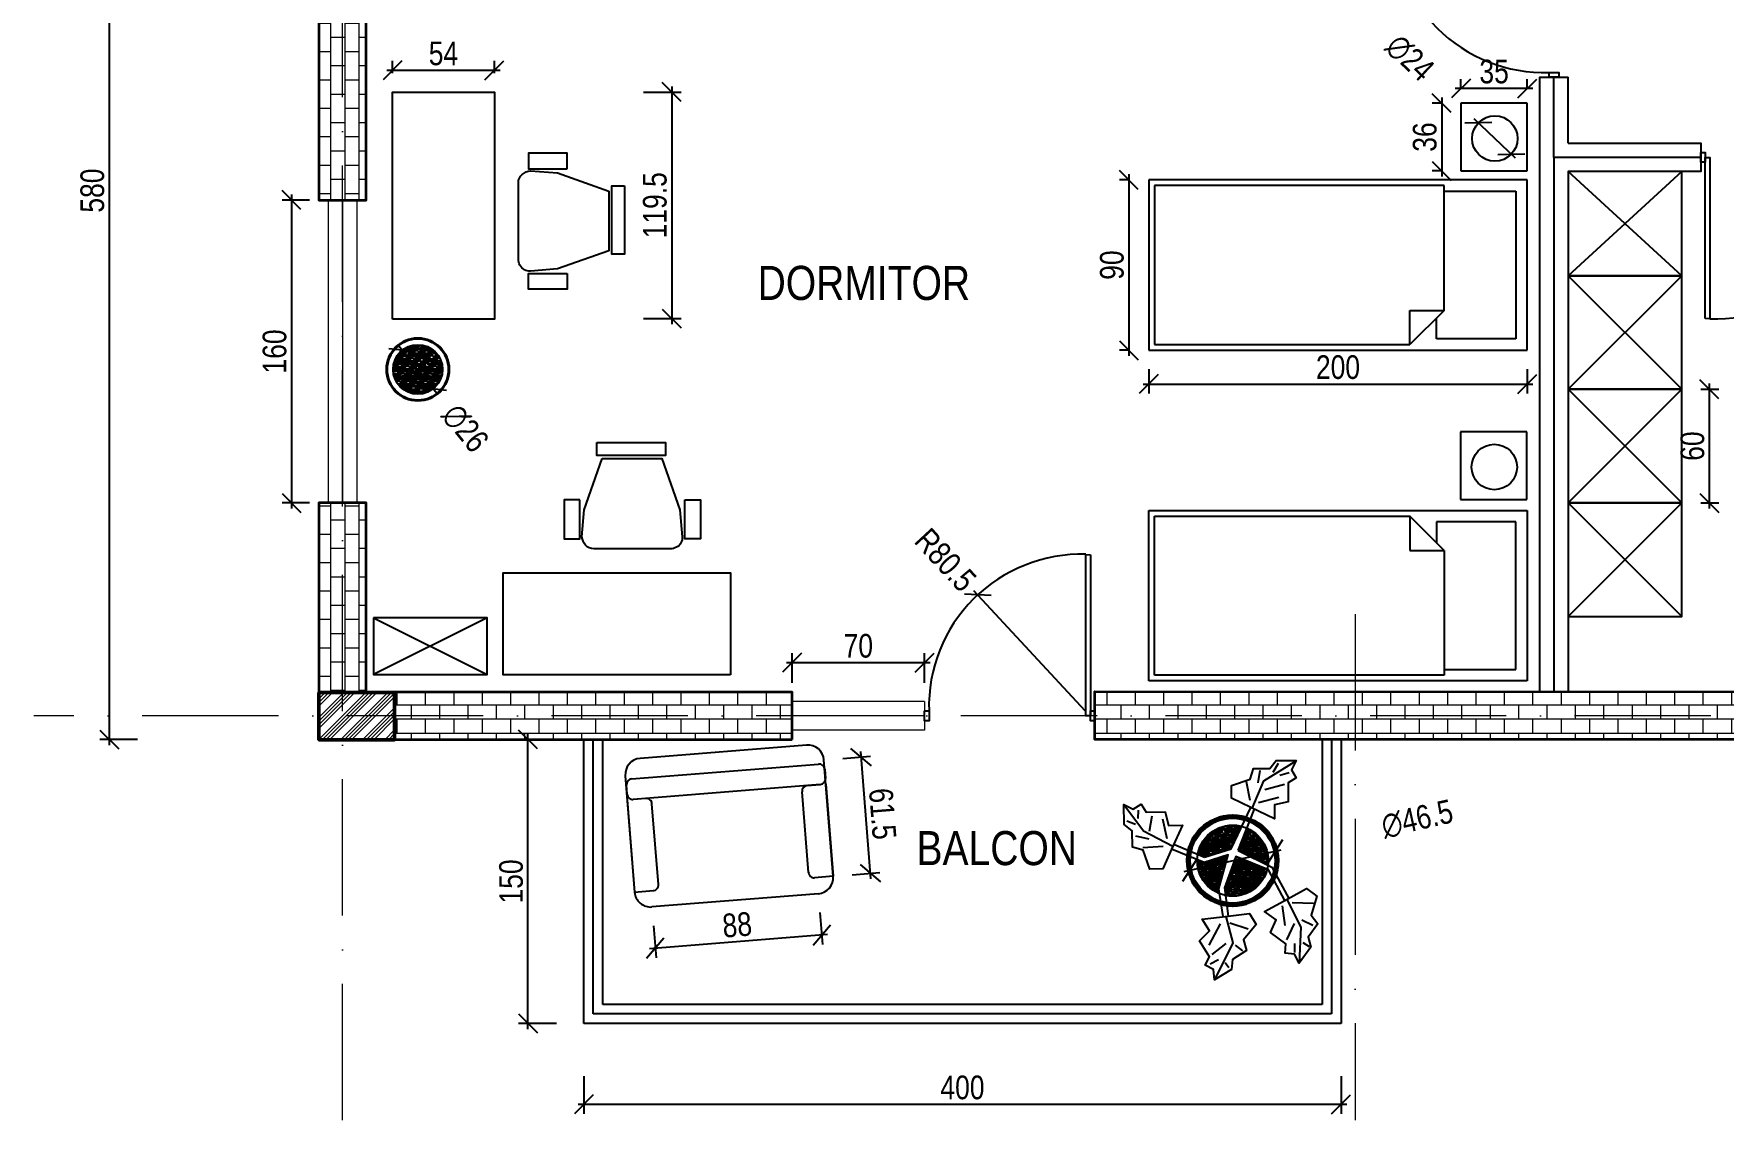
# Model space of a CAD drawing. Header units: centimetres. Extents: x 6698 to 10788, y -16856 to -14452.
# Drawn here: x 6698 to 7591, y -16856 to -16282 of the extents above; entities that cross this region are included whole.
import ezdxf

# ---------------------------------------------------------------- set-up
doc = ezdxf.new("R2010")
doc.units = ezdxf.units.CM
doc.header["$MEASUREMENT"] = 0
doc.linetypes.add('ACAD_ISO10W100', pattern=[18, 12, -3, 0, -3])
doc.layers.get('Defpoints').update_dxf_attribs({"color": 3, "lineweight": 50})
for name, color, linetype, lineweight in [('axe', 1, 'ACAD_ISO10W100', 15), ('balcon', 4, 'Continuous', 20), ('caramida', 20, 'Continuous', 35), ('cotare', 64, 'Continuous', 20), ('ferestre', 140, 'Continuous', 9), ('hasura', 252, 'Continuous', 9), ('mobilier birou', 181, 'Continuous', 25), ('mobilier dormitor copii', 2, 'Continuous', 25), ('mobilier dormitor parinti', 133, 'Continuous', 25), ('perete rigips', 31, 'Continuous', 25), ('scara', 133, 'Continuous', 25), ('stalp', 5, 'Continuous', 50), ('text', 7, 'Continuous', 30), ('usa', 23, 'Continuous', 15)]:
    doc.layers.add(name, color=color, linetype=linetype, lineweight=lineweight)
doc.layers.add('mobilier balcon', color=215, linetype='Continuous')
doc.layers.add('plante', color=102, linetype='Continuous')
doc.styles.add('arial dan', font='arial.ttf', dxfattribs={"width": 0.8})
doc.styles.add('arial narow', font='ARIALN.TTF')
doc.linetypes.add('BATTING', pattern='A,0.0001,-0.1,[134,ltypeshp.shx,S=0.1,R=0,X=-0.1,Y=0],-0.2,[134,ltypeshp.shx,S=0.1,R=180,X=0.1,Y=0],-0.1', length=0.4001)
doc.dimstyles.new('1la50', dxfattribs={"dimtxt": 12.5, "dimasz": 10, "dimexe": 5, "dimexo": 10, "dimgap": 2.5, "dimtad": 1, "dimdec": 1, "dimrnd": 0.5, "dimzin": 12, "dimdsep": 46, "dimtxsty": 'arial dan', "dimblk": 'OBLIQUE', "dimcen": 3, "dimdle": 3, "dimclrd": 256, "dimclre": 256, "dimclrt": 256, "dimadec": 0, "dimazin": 0, "dimtfac": 0.433333, "dimtdec": 1, "dimtmove": 2, "dimatfit": 2, "dimldrblk": 'OPEN30', "dimfxl": 15, "dimfxlon": 1, "dimtolj": 1, "dimtzin": 0, "dimarcsym": 0})

# ---------------------------------------------------------------- blocks, each defined once
blk = doc.blocks.new('*U1457')
at = {"layer": 'usa', "lineweight": 25}
for points in [[(0, -5.13), (-2.34, -5.13), (-2.34, 0), (0, 0)], [(-87.66, -5.13), (-90, -5.13), (-90, 0), (-87.66, 0)], [(-87.66, -87.65), (-87.66, -2.57), (-85.14, -2.57), (-85.14, -87.77)]]:
    blk.add_lwpolyline(points, close=True, dxfattribs=at)
blk.add_arc((-82.81, -7.42), 80.51, 268.34574, 1.62651, dxfattribs=at)
blk = doc.blocks.new('usa 90cm')
at = {"layer": 'usa', "lineweight": 25}
for points in [[(0, -5.13), (-2.34, -5.13), (-2.34, 0), (0, 0)], [(-87.66, -5.13), (-90, -5.13), (-90, 0), (-87.66, 0)], [(-87.66, -87.65), (-87.66, -2.57), (-85.14, -2.57), (-85.14, -87.77)]]:
    blk.add_lwpolyline(points, close=True, dxfattribs=at)
blk.add_arc((-82.81, -7.42), 80.51, 268.34574, 1.62651, dxfattribs=at)
blk = doc.blocks.new('pat copil')
at = {"layer": 'mobilier dormitor copii'}
for p, q in [((7118.52, -16624.33), (6918.52, -16624.33)), ((6918.52, -16624.33), (6918.52, -16714.33)), ((7118.52, -16714.33), (7118.52, -16624.33)), ((6924.52, -16708.33), (6924.52, -16630.33)), ((6924.52, -16630.33), (6966.52, -16630.33)), ((6962.52, -16645.33), (6980.52, -16627.33)), ((6966.52, -16630.33), (6966.52, -16641.33)), ((7115.52, -16627.33), (6980.52, -16627.33)), ((6980.52, -16627.33), (6980.52, -16645.33)), ((7115.52, -16711.33), (7115.52, -16627.33)), ((6980.52, -16645.33), (6962.52, -16645.33)), ((6962.52, -16645.33), (6962.52, -16711.33)), ((6918.52, -16714.33), (7118.52, -16714.33)), ((6962.52, -16708.33), (6924.52, -16708.33)), ((6962.52, -16711.33), (7115.52, -16711.33))]:
    blk.add_line(p, q, dxfattribs=at)
blk = doc.blocks.new('*U1462')
at = {"layer": 'mobilier dormitor copii'}
for points in [[(10394, -13516.02), (10430.18, -13516.02), (10430.18, -13522.76), (10394, -13522.76)], [(10384.99, -13546.3), (10376.75, -13546.3), (10376.75, -13566.79), (10384.99, -13566.79)], [(10440.41, -13546.3), (10448.64, -13546.3), (10448.64, -13566.79), (10440.41, -13566.79)]]:
    blk.add_lwpolyline(points, close=True, dxfattribs=at)
blk.add_lwpolyline([(10396.77, -13524.4), (10428.31, -13524.4), (10437.83, -13551.42), (10439.05, -13565.72, -0.30294), (10435.97, -13571.3, -0.11182), (10432.79, -13572.14), (10392.33, -13572.14, -0.220217), (10387.98, -13570.13, -0.147642), (10386.07, -13565.72), (10387.24, -13551.42), (10396.77, -13524.4)], format="xyb", dxfattribs=at)
blk = doc.blocks.new('_Oblique')
at = {"color": 0, "linetype": 'ByBlock', "lineweight": -2}
blk.add_line((-0.5, -0.5), (0.5, 0.5), dxfattribs=at)
blk = doc.blocks.new('*D1445')
at = {"layer": 'cotare', "lineweight": -2, "transparency": 16777216}
for p, q in [((6738.34, -16072.05), (6738.34, -16658.05)), ((6753.34, -16075.05), (6733.34, -16075.05)), ((6753.34, -16655.05), (6733.34, -16655.05))]:
    blk.add_line(p, q, dxfattribs=at)
at = {"layer": 'Defpoints', "color": 0, "transparency": 16777216}
for p in [(6849.06, -16075.05), (6738.34, -16655.05), (6849.06, -16655.05)]:
    blk.add_point(p, dxfattribs=at)
at = {"layer": 'cotare', "lineweight": -2, "transparency": 16777216, "xscale": 10, "yscale": 10, "zscale": 10}
for p, rotation in [((6738.34, -16075.05), 90), ((6738.34, -16655.05), 270)]:
    blk.add_blockref('_Oblique', p, dxfattribs=dict(at, rotation=rotation))
at = {"layer": 'cotare', "transparency": 16777216, "insert": (6729.45, -16365.05), "char_height": 12.5, "attachment_point": 5, "rotation": 90, "style": 'arial dan'}
blk.add_mtext('\\A1;580', dxfattribs=at)
blk = doc.blocks.new('_Open30')
at = {"color": 0, "linetype": 'ByBlock', "lineweight": -2}
for p, q in [((-1, 0.268), (0, 0)), ((0, 0), (-1, -0.268)), ((0, 0), (-1, 0))]:
    blk.add_line(p, q, dxfattribs=at)
blk = doc.blocks.new('ficus')
at = {"layer": 'hasura'}
h = blk.add_hatch(dxfattribs=at)
h.set_pattern_fill('AR-RROOF', color=256)
h.set_pattern_definition([(0, (-8727.9645, 17277.4161), (2.2, 1), [15, -2, 5, -1]), (0, (-8726.6345, 17277.9161), (-1, 1.33), [3, -0.33, 6, -0.75]), (0, (-8727.4645, 17278.2661), (5.2, 0.67), [8, -1.4, 4, -1])])
h.paths.add_polyline_path([(23.1, -7.6, 0.032479), (23.2, -4.6, 0.297669), (9.3, 16.7), (3.6, 2)])
h.paths.add_polyline_path([(22.5, -10.3), (2, -1.8), (-5.5, -22.5), (-4.8, -27.4, 0.40233)])
h.paths.add_polyline_path([(-1.1, 3.1), (5.9, 17.9, 0.438118), (-23, -0.5), (-18.5, -2.3)])
h.paths.add_polyline_path([(-3, -0.7), (-18.7, -5.8), (-23.3, -3.9, 0.007365), (-23.3, -4.6, 0.307463), (-8.6, -26.2), (-9.1, -23)])
at = {"layer": 'plante'}
for p, q in [((-71.4, 32.1), (-71.4, 32.2)), ((-61.9, 23), (-61.7, 28.6)), ((-54.6, 14.8), (-52.8, 24.8)), ((-43, 9.6), (-45.9, 22.5)), ((3.6, 2), (14, 28.8)), ((14, 28.8), (14.2, 29.1)), ((-63.8, 19.2), (-69.4, 21.3)), ((-54.8, 9.4), (-63.6, 11.5)), ((-45.5, 4.6), (-59, 3.8)), ((-38.2, 5.9), (-38.6, 6.1)), ((-18.5, -2.3), (-1.1, 3.1)), ((35.5, -30), (35.5, -30)), ((-4.6, -41.1), (-4.6, -41.1)), ((-8.3, -46.1), (-15.7, -60.1)), ((-2, -45.3), (10, -49.3)), ((-4.5, -58.8), (-13.7, -66.1)), ((1.5, -60.1), (6.5, -63.6)), ((-9.3, -69.6), (-14.7, -72.4)), ((-4.9, -71.3), (-2.6, -74.6)), ((43.5, -71.8), (43.5, -71.9)), ((-12, -82.8), (-12, -82.8))]:
    blk.add_line(p, q, dxfattribs=at)
for points in [[(11.8, 30.2), (-0.9, 36.3), (-0.9, 44.6), (11.4, 48.8), (13.5, 55.8), (24.3, 55.8), (28.5, 61), (41.6, 61), (38.5, 54.9), (41.6, 49.7), (36.3, 46.5), (36.3, 34), (27.3, 32.1), (27.3, 22.8), (11.8, 30.2)], [(12.8, 29.6), (20.4, 47.7), (41.6, 60.9)], [(26.5, 53.3), (29.9, 59.4)], [(11.4, 34.8), (9, 47.1)], [(17.8, 54.4), (16.5, 46.5)], [(21.1, 42.1), (33.9, 45.6)], [(37, 52.9), (30.9, 51.2)], [(30.1, 36.8), (16.9, 33.3)], [(-40.1, 2.9), (-45.9, -9.9), (-54.3, -10.1), (-58.7, 2.2), (-65.7, 4.2), (-65.9, 15), (-71.2, 19.1), (-71.4, 32.2), (-65.3, 29.1), (-60.1, 32.4), (-56.8, 27.1), (-44.3, 27.4), (-42.2, 18.4), (-33, 18.6), (-40.1, 2.9)], [(-39.3, 4.7), (-58.6, 14.7), (-71.4, 32.1)], [(-1.1, 3.1), (11.8, 30.2)], [(-6.3, -41.3), (-9.1, -23), (-3, -0.7), (-18.7, -5.8), (-40.1, 2.9)], [(-38.2, 5.9), (-18.5, -2.3)], [(3.6, 2), (25.7, -8.9), (36.7, -29.3)], [(34.2, -30.7), (23.4, -10.7), (2, -1.8), (-5.5, -22.5), (-3, -40.9)], [(36, -29.7), (48.3, -22.9), (55.1, -27.8), (51.3, -40.3), (55.7, -46.1), (49.4, -54.8), (51.1, -61.3), (43.5, -71.9), (40.4, -65.8), (34.3, -65.3), (34.8, -59.1), (24.7, -51.8), (28.4, -43.4), (20.9, -37.9), (36, -29.7)], [(35.5, -30), (44.6, -48.2), (43.5, -71.8)], [(52.9, -32.6), (39, -32.2)], [(-3, -40.9), (11, -39.3), (15.4, -46.4), (7.1, -56.5), (9.1, -63.5), (-0.1, -69.3), (-0.9, -75.9), (-12, -82.8), (-12.6, -76), (-18, -73.2), (-15.2, -67.7), (-21.8, -57.1), (-15.2, -50.7), (-20.1, -42.9), (-3, -40.9)], [(-4.6, -41.1), (0, -58.4), (-12, -82.8)], [(32.5, -34.3), (34.2, -47)], [(45.2, -43.3), (52.6, -46.8)], [(35.4, -56.5), (40.4, -45.9)], [(40.4, -58.8), (40.4, -64.9)], [(50.2, -61.1), (46.2, -58.5)]]:
    blk.add_lwpolyline(points, dxfattribs=at)
for radius in [28.9, 23.3]:
    blk.add_circle((0, -4.6), radius, dxfattribs=at)
at = {"layer": 'plante', "lineweight": 70}
blk.add_circle((0, -4.6), 28.9, dxfattribs=at)
blk = doc.blocks.new('*U1461')
at = {"layer": 'mobilier balcon'}
for p, q in [((87.12, 91.82), (-0.78, 84.81)), ((-5.28, 73.94), (93.5, 81.82)), ((101.24, 22.54), (96.34, 83.97)), ((-8.64, 75.6), (-3.74, 14.16)), ((96.73, 79.07), (97.12, 74.2)), ((-7.64, 65.85), (-8.03, 70.72)), ((94.37, 70.97), (-4.41, 63.1)), ((88.15, 24.5), (84.74, 67.2)), ((87.49, 70.43), (94.37, 70.97)), ((97.36, 71.21), (101.24, 22.54)), ((101.24, 22.54), (91.37, 21.75)), ((93.39, 13.32), (5.48, 6.31))]:
    blk.add_line(p, q, dxfattribs=at)
blk.add_lwpolyline([(-7.62, 62.84), (-7.62, 62.84), (-3.74, 14.16), (6.13, 14.95, 0.414214), (8.88, 18.18), (5.47, 60.87, 0.414214), (2.24, 63.63), (-4.41, 63.1)], format="xyb", dxfattribs=at)
for centre, radius, start, end in [((87.81, 83.29), 8.56, 4.55995, 94.55995), ((-0.1, 76.28), 8.56, 94.55995, 184.55995), ((93.74, 78.83), 3, 4.55995, 94.55995), ((-0.1, 76.28), 8.56, 197.48471, 197.49265), ((-5.04, 70.95), 3, 94.55995, 184.55995), ((94.13, 73.96), 3, 274.55995, 4.55995), ((-4.65, 66.09), 3, 184.55995, 274.55995), ((87.73, 67.44), 3, 94.55995, 184.55995), ((91.14, 24.74), 3, 184.55995, 274.55995), ((92.7, 21.86), 8.56, 274.55995, 4.55995), ((4.8, 14.85), 8.56, 184.55995, 274.55995)]:
    blk.add_arc(centre, radius, start, end, dxfattribs=at)
blk = doc.blocks.new('noptiera copii')
at = {"layer": 'mobilier dormitor copii'}
for p, q in [((35, 0), (0, 0)), ((0, 0), (0, -35.79)), ((35, -35.79), (35, 0)), ((0, -35.79), (35, -35.79))]:
    blk.add_line(p, q, dxfattribs=at)
blk.add_circle((17.89, -18.68), 11.99, dxfattribs=at)
blk = doc.blocks.new('fereastra mare')
at = {"layer": 'ferestre'}
for p, q in [((0, 0), (0, -160)), ((0, 0), (15, 0)), ((7.5, 0), (7.5, -160)), ((15, 0), (15, -160)), ((0, -160), (15, -160))]:
    blk.add_line(p, q, dxfattribs=at)
blk = doc.blocks.new('fereastra mica')
at = {"layer": 'ferestre'}
for p, q in [((70, 0), (0, 0)), ((0, 0), (0, -15)), ((70, 0), (70, -15)), ((70, -7.5), (0, -7.5)), ((70, -15), (0, -15))]:
    blk.add_line(p, q, dxfattribs=at)
blk = doc.blocks.new('stalp beton')
at = {"layer": 'hasura'}
h = blk.add_hatch(dxfattribs=at)
h.set_pattern_fill('ANSI34', color=256, scale=11)
h.set_pattern_definition([(45, (-9421.124, 13347.162), (-5.833631, 5.833631), []), (45, (-9419.179, 13347.162), (-5.833631, 5.833631), []), (45, (-9417.235, 13347.162), (-5.833631, 5.833631), []), (45, (-9415.29, 13347.162), (-5.833631, 5.833631), [])])
h.paths.add_polyline_path([(40, 0), (0, 0), (0, -25), (40, -25)])
at = {"layer": 'stalp'}
blk.add_lwpolyline([(0, 0), (40, 0), (40, -25), (0, -25)], close=True, dxfattribs=at)
blk = doc.blocks.new('dulap dormitor')
at = {"layer": 'mobilier dormitor parinti'}
for points in [[(60, 235), (0, 235), (0, 180), (60, 180), (60, 235), (0, 180), (60, 180), (0, 235)], [(60, 180), (0, 180), (0, 120), (60, 120), (60, 180), (0, 120), (60, 120), (0, 180)], [(60, 120), (0, 120), (0, 60), (60, 60), (60, 120), (0, 60), (60, 60), (0, 120)], [(60, 60), (0, 60), (0, 0), (60, 0), (60, 60), (0, 0), (60, 0), (0, 60)]]:
    blk.add_lwpolyline(points, dxfattribs=at)
blk = doc.blocks.new('dulap simplu dormitor copii')
at = {"layer": 'mobilier dormitor copii'}
for p, q in [((0, 0), (60, -30)), ((60, 0), (0, -30))]:
    blk.add_line(p, q, dxfattribs=at)
blk.add_lwpolyline([(0, 0), (0, -30), (60, -30), (60, -30), (60, 0), (0, 0)], dxfattribs=at)
blk = doc.blocks.new('*D1529')
at = {"layer": 'cotare', "lineweight": -2, "transparency": 16777216}
blk.add_line((7253.91, -16639.9), (7195.13, -16576.43), dxfattribs=at)
at = {"layer": 'Defpoints', "color": 0, "transparency": 16777216}
for p in [(7197.17, -16578.63), (7251.87, -16637.7)]:
    blk.add_point(p, dxfattribs=at)
at = {"layer": 'cotare', "lineweight": -2, "transparency": 16777216, "xscale": 10, "yscale": 10, "zscale": 10, "rotation": 132.8069373511845}
blk.add_blockref('_Oblique', (7197.17, -16578.63), dxfattribs=at)
at = {"layer": 'cotare', "transparency": 16777216, "insert": (7180.11, -16560.22), "char_height": 12.5, "attachment_point": 5, "rotation": 312.80694, "style": 'arial dan'}
blk.add_mtext('\\A1;R80.5', dxfattribs=at)
blk = doc.blocks.new('*D1530')
at = {"layer": 'cotare', "lineweight": -2, "transparency": 16777216}
for p, q in [((7579.06, -16470.05), (7588.62, -16470.05)), ((7583.62, -16533.05), (7583.62, -16467.05)), ((7579.06, -16530.05), (7588.62, -16530.05))]:
    blk.add_line(p, q, dxfattribs=at)
at = {"layer": 'Defpoints', "color": 0, "transparency": 16777216}
for p in [(7569.06, -16470.05), (7583.62, -16470.05), (7569.06, -16530.05)]:
    blk.add_point(p, dxfattribs=at)
at = {"layer": 'cotare', "lineweight": -2, "transparency": 16777216, "xscale": 10, "yscale": 10, "zscale": 10}
for p, rotation in [((7583.62, -16470.05), 90), ((7583.62, -16530.05), 270)]:
    blk.add_blockref('_Oblique', p, dxfattribs=dict(at, rotation=rotation))
at = {"layer": 'cotare', "transparency": 16777216, "insert": (7574.74, -16500.05), "char_height": 12.5, "attachment_point": 5, "rotation": 90, "style": 'arial dan'}
blk.add_mtext('\\A1;60', dxfattribs=at)
blk = doc.blocks.new('*D1540')
at = {"layer": 'cotare', "lineweight": -2, "transparency": 16777216}
for p, q in [((7276.94, -16356.42), (7276.94, -16452.42)), ((7277.45, -16359.42), (7271.94, -16359.42)), ((7277.45, -16449.42), (7271.94, -16449.42))]:
    blk.add_line(p, q, dxfattribs=at)
at = {"layer": 'Defpoints', "color": 0, "transparency": 16777216}
for p in [(7287.45, -16359.42), (7276.94, -16449.42), (7287.45, -16449.42)]:
    blk.add_point(p, dxfattribs=at)
at = {"layer": 'cotare', "lineweight": -2, "transparency": 16777216, "xscale": 10, "yscale": 10, "zscale": 10}
for p, rotation in [((7276.94, -16359.42), 90), ((7276.94, -16449.42), 270)]:
    blk.add_blockref('_Oblique', p, dxfattribs=dict(at, rotation=rotation))
at = {"layer": 'cotare', "transparency": 16777216, "insert": (7268.06, -16404.42), "char_height": 12.5, "attachment_point": 5, "rotation": 90, "style": 'arial dan'}
blk.add_mtext('\\A1;90', dxfattribs=at)
blk = doc.blocks.new('*D1541')
at = {"layer": 'cotare', "lineweight": -2, "transparency": 16777216}
for p, q in [((7287.45, -16459.42), (7287.45, -16472.29)), ((7487.45, -16459.42), (7487.45, -16472.29)), ((7284.45, -16467.29), (7490.45, -16467.29))]:
    blk.add_line(p, q, dxfattribs=at)
at = {"layer": 'Defpoints', "color": 0, "transparency": 16777216}
for p in [(7287.45, -16449.42), (7487.45, -16449.42), (7487.45, -16467.29)]:
    blk.add_point(p, dxfattribs=at)
at = {"layer": 'cotare', "lineweight": -2, "transparency": 16777216, "xscale": 10, "yscale": 10, "zscale": 10, "rotation": 180}
blk.add_blockref('_Oblique', (7287.45, -16467.29), dxfattribs=at)
at = {"layer": 'cotare', "lineweight": -2, "transparency": 16777216, "xscale": 10, "yscale": 10, "zscale": 10}
blk.add_blockref('_Oblique', (7487.45, -16467.29), dxfattribs=at)
at = {"layer": 'cotare', "transparency": 16777216, "insert": (7387.45, -16458.41), "char_height": 12.5, "attachment_point": 5, "style": 'arial dan'}
blk.add_mtext('\\A1;200', dxfattribs=at)
blk = doc.blocks.new('*D1542')
at = {"layer": 'cotare', "lineweight": -2, "transparency": 16777216}
for p, q in [((7442.42, -16318.86), (7437.22, -16318.86)), ((7442.22, -16315.86), (7442.22, -16357.65)), ((7442.42, -16354.65), (7437.22, -16354.65))]:
    blk.add_line(p, q, dxfattribs=at)
at = {"layer": 'Defpoints', "color": 0, "transparency": 16777216}
for p in [(7452.42, -16318.86), (7442.22, -16354.65), (7452.42, -16354.65)]:
    blk.add_point(p, dxfattribs=at)
at = {"layer": 'cotare', "lineweight": -2, "transparency": 16777216, "xscale": 10, "yscale": 10, "zscale": 10}
for p, rotation in [((7442.22, -16318.86), 90), ((7442.22, -16354.65), 270)]:
    blk.add_blockref('_Oblique', p, dxfattribs=dict(at, rotation=rotation))
at = {"layer": 'cotare', "transparency": 16777216, "insert": (7433.33, -16336.76), "char_height": 12.5, "attachment_point": 5, "rotation": 90, "style": 'arial dan'}
blk.add_mtext('\\A1;36', dxfattribs=at)
blk = doc.blocks.new('*D1543')
at = {"layer": 'cotare', "lineweight": -2, "transparency": 16777216}
blk.add_line((7481.19, -16347.86), (7459.44, -16327.23), dxfattribs=at)
at = {"layer": 'Defpoints', "color": 0, "transparency": 16777216}
for p in [(7461.61, -16329.3), (7479.01, -16345.8)]:
    blk.add_point(p, dxfattribs=at)
at = {"layer": 'cotare', "lineweight": -2, "transparency": 16777216, "xscale": 10, "yscale": 10, "zscale": 10}
for p, rotation in [((7461.61, -16329.3), 136.517283112865), ((7479.01, -16345.8), 316.517283112865)]:
    blk.add_blockref('_Oblique', p, dxfattribs=dict(at, rotation=rotation))
at = {"layer": 'cotare', "transparency": 16777216, "insert": (7425.43, -16294.98), "char_height": 12.5, "attachment_point": 5, "rotation": 316.51728, "style": 'arial dan'}
blk.add_mtext('\\A1;∅24', dxfattribs=at)
blk = doc.blocks.new('*D1544')
at = {"layer": 'cotare', "lineweight": -2, "transparency": 16777216}
for p, q in [((7490.42, -16311.12), (7449.42, -16311.12)), ((7452.42, -16311.12), (7452.42, -16306.12)), ((7487.42, -16311.12), (7487.42, -16306.12))]:
    blk.add_line(p, q, dxfattribs=at)
at = {"layer": 'Defpoints', "color": 0, "transparency": 16777216}
for p in [(7452.42, -16311.12), (7452.42, -16318.86), (7487.42, -16318.86)]:
    blk.add_point(p, dxfattribs=at)
at = {"layer": 'cotare', "lineweight": -2, "transparency": 16777216, "xscale": 10, "yscale": 10, "zscale": 10, "rotation": 180}
blk.add_blockref('_Oblique', (7452.42, -16311.12), dxfattribs=at)
at = {"layer": 'cotare', "lineweight": -2, "transparency": 16777216, "xscale": 10, "yscale": 10, "zscale": 10}
blk.add_blockref('_Oblique', (7487.42, -16311.12), dxfattribs=at)
at = {"layer": 'cotare', "transparency": 16777216, "insert": (7469.92, -16302.23), "char_height": 12.5, "attachment_point": 5, "style": 'arial dan'}
blk.add_mtext('\\A1;35', dxfattribs=at)
blk = doc.blocks.new('*D1545')
at = {"layer": 'cotare', "lineweight": -2, "transparency": 16777216}
blk.add_line((7306.21, -16724.83), (7357.44, -16713.29), dxfattribs=at)
at = {"layer": 'Defpoints', "color": 0, "transparency": 16777216}
for p in [(7354.51, -16713.95), (7309.13, -16724.17)]:
    blk.add_point(p, dxfattribs=at)
at = {"layer": 'cotare', "lineweight": -2, "transparency": 16777216, "xscale": 10, "yscale": 10, "zscale": 10}
for p, rotation in [((7354.51, -16713.95), 12.69489465709551), ((7309.13, -16724.17), 192.6948946570955)]:
    blk.add_blockref('_Oblique', p, dxfattribs=dict(at, rotation=rotation))
at = {"layer": 'cotare', "transparency": 16777216, "insert": (7429.31, -16697.1), "char_height": 12.5, "attachment_point": 5, "rotation": 12.69489, "style": 'arial dan'}
blk.add_mtext('\\A1;∅46.5', dxfattribs=at)
blk = doc.blocks.new('*D1546')
at = {"layer": 'cotare', "lineweight": -2, "transparency": 16777216}
for p, q in [((7113.75, -16746.49), (7115.1, -16763.34)), ((7117.69, -16758.11), (7023.8, -16765.6)), ((7025.85, -16753.5), (7027.19, -16770.35))]:
    blk.add_line(p, q, dxfattribs=at)
at = {"layer": 'Defpoints', "color": 0, "transparency": 16777216}
for p in [(7112.96, -16736.52), (7025.05, -16743.53), (7026.79, -16765.36)]:
    blk.add_point(p, dxfattribs=at)
at = {"layer": 'cotare', "lineweight": -2, "transparency": 16777216, "xscale": 10, "yscale": 10, "zscale": 10}
for p, rotation in [((7026.79, -16765.36), 184.5599282194469), ((7114.7, -16758.35), 4.559928219446956)]:
    blk.add_blockref('_Oblique', p, dxfattribs=dict(at, rotation=rotation))
at = {"layer": 'cotare', "transparency": 16777216, "insert": (7070.04, -16753), "char_height": 12.5, "attachment_point": 5, "rotation": 4.55993, "style": 'arial dan'}
blk.add_mtext('\\A1;88', dxfattribs=at)
blk = doc.blocks.new('*D1547')
at = {"layer": 'cotare', "lineweight": -2, "transparency": 16777216}
for p, q in [((7140.69, -16728.73), (7135.31, -16661.32)), ((7125.88, -16665.08), (7140.53, -16663.91)), ((7130.78, -16726.51), (7145.43, -16725.35))]:
    blk.add_line(p, q, dxfattribs=at)
at = {"layer": 'Defpoints', "color": 0, "transparency": 16777216}
for p in [(7115.91, -16665.87), (7135.55, -16664.31), (7120.81, -16727.31)]:
    blk.add_point(p, dxfattribs=at)
at = {"layer": 'cotare', "lineweight": -2, "transparency": 16777216, "xscale": 10, "yscale": 10, "zscale": 10}
for p, rotation in [((7135.55, -16664.31), 94.5599069098572), ((7140.45, -16725.74), 274.5599069098572)]:
    blk.add_blockref('_Oblique', p, dxfattribs=dict(at, rotation=rotation))
at = {"layer": 'cotare', "transparency": 16777216, "insert": (7146.85, -16694.32), "char_height": 12.5, "attachment_point": 5, "rotation": 274.55991, "style": 'arial dan'}
blk.add_mtext('\\A1;61.5', dxfattribs=at)
blk = doc.blocks.new('*D1548')
at = {"layer": 'cotare', "lineweight": -2, "transparency": 16777216}
blk.add_line((6891.27, -16447.03), (6911.44, -16472.05), dxfattribs=at)
at = {"layer": 'Defpoints', "color": 0, "transparency": 16777216}
for p in [(6893.15, -16449.37), (6909.55, -16469.72)]:
    blk.add_point(p, dxfattribs=at)
at = {"layer": 'cotare', "lineweight": -2, "transparency": 16777216, "xscale": 10, "yscale": 10, "zscale": 10}
for p, rotation in [((6893.15, -16449.37), 128.8715045281892), ((6909.55, -16469.72), 308.8715045281892)]:
    blk.add_blockref('_Oblique', p, dxfattribs=dict(at, rotation=rotation))
at = {"layer": 'cotare', "transparency": 16777216, "insert": (6926.37, -16490.59), "char_height": 12.5, "attachment_point": 5, "rotation": 308.8715, "style": 'arial dan'}
blk.add_mtext('\\A1;∅26', dxfattribs=at)
blk = doc.blocks.new('*D1549')
at = {"layer": 'cotare', "lineweight": -2, "transparency": 16777216}
for p, q in [((6887.96, -16302.98), (6887.96, -16296.5)), ((6941.81, -16302.98), (6941.81, -16296.5)), ((6884.96, -16301.5), (6944.81, -16301.5))]:
    blk.add_line(p, q, dxfattribs=at)
at = {"layer": 'Defpoints', "color": 0, "transparency": 16777216}
for p in [(6941.81, -16301.5), (6887.96, -16312.98), (6941.81, -16312.98)]:
    blk.add_point(p, dxfattribs=at)
at = {"layer": 'cotare', "lineweight": -2, "transparency": 16777216, "xscale": 10, "yscale": 10, "zscale": 10, "rotation": 180}
blk.add_blockref('_Oblique', (6887.96, -16301.5), dxfattribs=at)
at = {"layer": 'cotare', "lineweight": -2, "transparency": 16777216, "xscale": 10, "yscale": 10, "zscale": 10}
blk.add_blockref('_Oblique', (6941.81, -16301.5), dxfattribs=at)
at = {"layer": 'cotare', "transparency": 16777216, "insert": (6914.89, -16292.65), "char_height": 12.5, "attachment_point": 5, "style": 'arial dan'}
blk.add_mtext('\\A1;54', dxfattribs=at)
blk = doc.blocks.new('*D1550')
at = {"layer": 'cotare', "lineweight": -2, "transparency": 16777216}
for p, q in [((7020.48, -16312.98), (7040.48, -16312.98)), ((7035.48, -16309.98), (7035.48, -16435.65)), ((7020.48, -16432.65), (7040.48, -16432.65))]:
    blk.add_line(p, q, dxfattribs=at)
at = {"layer": 'Defpoints', "color": 0, "transparency": 16777216}
for p in [(6941.81, -16312.98), (6941.81, -16432.65), (7035.48, -16432.65)]:
    blk.add_point(p, dxfattribs=at)
at = {"layer": 'cotare', "lineweight": -2, "transparency": 16777216, "xscale": 10, "yscale": 10, "zscale": 10}
for p, rotation in [((7035.48, -16312.98), 90), ((7035.48, -16432.65), 270)]:
    blk.add_blockref('_Oblique', p, dxfattribs=dict(at, rotation=rotation))
at = {"layer": 'cotare', "transparency": 16777216, "insert": (7026.6, -16372.81), "char_height": 12.5, "attachment_point": 5, "rotation": 90, "style": 'arial dan'}
blk.add_mtext('\\A1;119.5', dxfattribs=at)
blk = doc.blocks.new('*D1551')
at = {"layer": 'cotare', "lineweight": -2, "transparency": 16777216}
for p, q in [((6834.61, -16367.05), (6834.61, -16533.05)), ((6844.06, -16370.05), (6829.61, -16370.05)), ((6844.06, -16530.05), (6829.61, -16530.05))]:
    blk.add_line(p, q, dxfattribs=at)
at = {"layer": 'Defpoints', "color": 0, "transparency": 16777216}
for p in [(6854.06, -16370.05), (6834.61, -16530.05), (6854.06, -16530.05)]:
    blk.add_point(p, dxfattribs=at)
at = {"layer": 'cotare', "lineweight": -2, "transparency": 16777216, "xscale": 10, "yscale": 10, "zscale": 10}
for p, rotation in [((6834.61, -16370.05), 90), ((6834.61, -16530.05), 270)]:
    blk.add_blockref('_Oblique', p, dxfattribs=dict(at, rotation=rotation))
at = {"layer": 'cotare', "transparency": 16777216, "insert": (6825.72, -16450.05), "char_height": 12.5, "attachment_point": 5, "rotation": 90, "style": 'arial dan'}
blk.add_mtext('\\A1;160', dxfattribs=at)
blk = doc.blocks.new('*D1562')
at = {"layer": 'cotare', "lineweight": -2, "transparency": 16777216}
for p, q in [((7172.06, -16614.51), (7096.06, -16614.51)), ((7099.06, -16625.05), (7099.06, -16609.51)), ((7169.06, -16625.05), (7169.06, -16609.51))]:
    blk.add_line(p, q, dxfattribs=at)
at = {"layer": 'Defpoints', "color": 0, "transparency": 16777216}
for p in [(7099.06, -16614.51), (7099.06, -16635.05), (7169.06, -16635.05)]:
    blk.add_point(p, dxfattribs=at)
at = {"layer": 'cotare', "lineweight": -2, "transparency": 16777216, "xscale": 10, "yscale": 10, "zscale": 10, "rotation": 180}
blk.add_blockref('_Oblique', (7099.06, -16614.51), dxfattribs=at)
at = {"layer": 'cotare', "lineweight": -2, "transparency": 16777216, "xscale": 10, "yscale": 10, "zscale": 10}
blk.add_blockref('_Oblique', (7169.06, -16614.51), dxfattribs=at)
at = {"layer": 'cotare', "transparency": 16777216, "insert": (7134.06, -16605.63), "char_height": 12.5, "attachment_point": 5, "style": 'arial dan'}
blk.add_mtext('\\A1;70', dxfattribs=at)
blk = doc.blocks.new('*D1572')
at = {"layer": 'cotare', "lineweight": -2, "transparency": 16777216}
for p, q in [((6989.06, -16832.84), (6989.06, -16852.84)), ((7389.06, -16832.84), (7389.06, -16852.84)), ((7392.06, -16847.84), (6986.06, -16847.84))]:
    blk.add_line(p, q, dxfattribs=at)
at = {"layer": 'Defpoints', "color": 0, "transparency": 16777216}
for p in [(6989.06, -16805.05), (7389.06, -16805.05), (6989.06, -16847.84)]:
    blk.add_point(p, dxfattribs=at)
at = {"layer": 'cotare', "lineweight": -2, "transparency": 16777216, "xscale": 10, "yscale": 10, "zscale": 10, "rotation": 180}
blk.add_blockref('_Oblique', (6989.06, -16847.84), dxfattribs=at)
at = {"layer": 'cotare', "lineweight": -2, "transparency": 16777216, "xscale": 10, "yscale": 10, "zscale": 10}
blk.add_blockref('_Oblique', (7389.06, -16847.84), dxfattribs=at)
at = {"layer": 'cotare', "transparency": 16777216, "insert": (7189.06, -16838.96), "char_height": 12.5, "attachment_point": 5, "style": 'arial dan'}
blk.add_mtext('\\A1;400', dxfattribs=at)
blk = doc.blocks.new('*D1573')
at = {"layer": 'cotare', "lineweight": -2, "transparency": 16777216}
for p, q in [((6959.54, -16808.05), (6959.54, -16652.05)), ((6974.54, -16655.05), (6954.54, -16655.05)), ((6974.54, -16805.05), (6954.54, -16805.05))]:
    blk.add_line(p, q, dxfattribs=at)
at = {"layer": 'Defpoints', "color": 0, "transparency": 16777216}
for p in [(6959.54, -16655.05), (6989.06, -16655.05), (6989.06, -16805.05)]:
    blk.add_point(p, dxfattribs=at)
at = {"layer": 'cotare', "lineweight": -2, "transparency": 16777216, "xscale": 10, "yscale": 10, "zscale": 10}
for p, rotation in [((6959.54, -16655.05), 90), ((6959.54, -16805.05), 270)]:
    blk.add_blockref('_Oblique', p, dxfattribs=dict(at, rotation=rotation))
at = {"layer": 'cotare', "transparency": 16777216, "insert": (6950.66, -16730.05), "char_height": 12.5, "attachment_point": 5, "rotation": 90, "style": 'arial dan'}
blk.add_mtext('\\A1;150', dxfattribs=at)

msp = doc.modelspace()

# ---------------------------------------------------------------- hatches: boundary and pattern name
at = {"layer": 'hasura'}
h = msp.add_hatch(dxfattribs=at)
h.set_pattern_fill('BRICK', color=256, scale=30, angle=90)
h.set_pattern_definition([(90, (-2572.063, -2964.2235), (-7.5, 5e-16), []), (180, (-2572.063, -2964.223), (-2e-15, -15), [7.5, -7.5]), (180, (-2572.063, -2956.723), (-2e-15, -15), [-7.5, 7.5])])
h.paths.add_polyline_path([(6861.56, -16530.05), (6854.06, -16530.05), (6849.06, -16530.05), (6849.06, -16630.05), (6861.56, -16630.05)])
h.paths.add_polyline_path([(6874.06, -16530.05), (6861.56, -16530.05), (6861.56, -16630.05), (6874.06, -16630.05)])
h.paths.add_polyline_path([(6861.56, -16230.05), (6849.06, -16230.05), (6849.06, -16370.05), (6861.56, -16370.05)])
h.paths.add_polyline_path([(6874.06, -16230.05), (6861.56, -16230.05), (6861.56, -16370.05), (6874.06, -16370.05)])
h.paths.add_polyline_path([(6861.56, -16100.05), (6849.06, -16100.05), (6849.06, -16190.05), (6861.56, -16190.05)])
h.paths.add_polyline_path([(6874.06, -16100.05), (6861.56, -16100.05), (6861.56, -16190.05), (6874.06, -16190.05)])
at = {"layer": 'hasura', "transparency": 33554623}
h = msp.add_hatch(dxfattribs=at)
h.set_pattern_fill('AR-RROOF', color=256)
h.set_pattern_definition([(0, (-32.9264, 1047.2123), (2.2, 1), [15, -2, 5, -1]), (0, (-31.5964, 1047.7123), (-1, 1.33), [3, -0.33, 6, -0.75]), (0, (-32.4264, 1048.0623), (5.2, 0.67), [8, -1.4, 4, -1])])
h.paths.add_polyline_path([(6914.42, -16459.54, 1), (6888.28, -16459.54, 1)])
at = {"layer": 'hasura'}
h = msp.add_hatch(dxfattribs=at)
h.set_pattern_fill('BRICK', color=256, scale=30)
h.set_pattern_definition([(0, (-2792.0435, -2964.2235), (0, 7.5), []), (90, (-2792.044, -2964.223), (-15, 9e-16), [7.5, -7.5]), (90, (-2784.544, -2964.223), (-15, 9e-16), [-7.5, 7.5])])
h.paths.add_polyline_path([(6976.58, -16630.05), (6889.06, -16630.05), (6889.06, -16642.55), (6976.58, -16642.55)])
h.paths.add_polyline_path([(7099.06, -16635.05), (7099.06, -16630.05), (6976.58, -16630.05), (6976.58, -16642.55), (7099.06, -16642.55)])
h.paths.add_polyline_path([(7099.06, -16642.55), (6976.58, -16642.55), (6976.58, -16655.05), (7099.06, -16655.05)])
h.paths.add_polyline_path([(6976.58, -16642.55), (6889.06, -16642.55), (6889.06, -16655.05), (6976.58, -16655.05)])
h = msp.add_hatch(dxfattribs=at)
h.set_pattern_fill('BRICK', color=256, scale=30)
h.set_pattern_definition([(0, (-2372.063, -2964.2235), (0, 7.5), []), (90, (-2372.063, -2964.223), (-15, 9e-16), [7.5, -7.5]), (90, (-2364.563, -2964.223), (-15, 9e-16), [-7.5, 7.5])])
h.paths.add_polyline_path([(7679.06, -16630.05), (7259.06, -16630.05), (7259.06, -16642.55), (7679.06, -16642.55)])
h.paths.add_polyline_path([(7679.06, -16642.55), (7259.15, -16642.55), (7258.97, -16655.05), (7609.06, -16655.05), (7679.06, -16655.05)])
h.paths.add_polyline_path([(8089.06, -16630.05), (7719.06, -16630.05), (7719.06, -16642.55), (8089.06, -16642.55)])
h.paths.add_polyline_path([(8089.06, -16642.55), (7719.06, -16642.55), (7719.06, -16655.05), (8089.06, -16655.05)])

# ---------------------------------------------------------------- linework, layer by layer
at = {"layer": 'axe', "linetype": 'ACAD_ISO10W100', "ltscale": 6}
msp.add_line((7396.56, -16588.79), (7396.56, -16856.2), dxfattribs=at)
for points in [[(6861.56, -16856.2), (6861.56, -15964.43)], [(8341.16, -16642.55), (6698.47, -16642.55)]]:
    msp.add_lwpolyline(points, dxfattribs=at)
at = {"layer": 'balcon', "lineweight": 25}
for p, q in [((6989.06, -16805.05), (6989.06, -16655.05)), ((6994.06, -16800.05), (6994.06, -16655.05)), ((6999.06, -16795.05), (6999.06, -16655.05)), ((7379.06, -16655.05), (7379.06, -16795.05)), ((7384.06, -16655.05), (7384.06, -16800.05)), ((7389.06, -16655.05), (7389.06, -16805.05)), ((7379.06, -16795.05), (6999.06, -16795.05)), ((7389.06, -16805.05), (6989.06, -16805.05)), ((7384.06, -16800.05), (6994.06, -16800.05))]:
    msp.add_line(p, q, dxfattribs=at)
at = {"layer": 'caramida'}
for points in [[(7001.22, -16100.05), (7001.22, -16075.05), (6849.06, -16075.05), (6849.06, -16370.05), (6874.06, -16370.05), (6874.06, -16100.05), (7001.22, -16100.05)], [(8129.06, -16560.05), (8129.06, -16655.05), (7259.06, -16655.05), (7259.06, -16629.78), (8104.06, -16630.05), (8104.06, -16560.05), (8129.06, -16560.05)]]:
    msp.add_lwpolyline(points, dxfattribs=at)
msp.add_lwpolyline([(7099.06, -16655.05), (7099.06, -16630.05), (6874.06, -16630.05), (6874.06, -16530.05), (6849.06, -16530.05), (6849.06, -16655.05)], close=True, dxfattribs=at)
at = {"layer": 'mobilier dormitor copii', "linetype": 'Continuous'}
for points in [[(6887.96, -16432.98), (6887.96, -16313.31), (6887.96, -16312.98), (6941.81, -16312.98), (6941.81, -16432.65), (6941.81, -16432.98)], [(7066.45, -16620.84), (6946.78, -16620.84), (6946.45, -16620.84), (6946.45, -16567), (7066.12, -16567), (7066.45, -16567)]]:
    msp.add_lwpolyline(points, close=True, dxfattribs=at)
at = {"layer": 'mobilier dormitor copii', "lineweight": 40}
msp.add_circle((6901.35, -16459.54), 16.41, dxfattribs=at)
at = {"layer": 'mobilier dormitor copii'}
msp.add_circle((6901.35, -16459.54), 13.07, dxfattribs=at)
at = {"layer": 'perete rigips', "linetype": 'BATTING', "ltscale": 18}
msp.add_line((7501.56, -16347.55), (7501.56, -16305.05), dxfattribs=at)
at = {"layer": 'perete rigips'}
for points in [[(7569.06, -16355.05), (7509.06, -16355.05), (7509.06, -16630.05), (7494.06, -16630.05), (7494.06, -16305.05), (7509.06, -16305.05)], [(7509.06, -16340.05), (7509.06, -16305.05)], [(7509.06, -16340.05), (7579.06, -16340.05), (7579.06, -16355.05), (7569.06, -16355.05)], [(7509.06, -16340.05), (7579.06, -16340.05), (7579.06, -16355.05), (7569.06, -16355.05)]]:
    msp.add_lwpolyline(points, dxfattribs=at)
at = {"layer": 'perete rigips', "linetype": 'BATTING', "ltscale": 18}
msp.add_lwpolyline([(7579.06, -16347.55), (7501.56, -16347.55), (7501.56, -16630.05)], dxfattribs=at)

# ---------------------------------------------------------------- block references
at = {"layer": 'hasura'}
for name, p in [('dulap dormitor', (7509.06, -16590.05)), ('fereastra mare', (6854.06, -16370.05)), ('dulap simplu dormitor copii', (6877.99, -16590.76)), ('stalp beton', (6849.06, -16630.22)), ('fereastra mica', (7099.06, -16635.05))]:
    msp.add_blockref(name, p, dxfattribs=at)
at = {"layer": 'hasura', "xscale": 0.8059804645620093, "yscale": 0.8059804645620093, "zscale": 0.8059804645620093}
msp.add_blockref('ficus', (7331.85, -16715.36), dxfattribs=at)
at = {"layer": 'mobilier balcon'}
for name, p in [('noptiera copii', (7452.42, -16318.86)), ('noptiera copii', (7452.14, -16492.42)), ('*U1461', (7019.57, -16749.85))]:
    msp.add_blockref(name, p, dxfattribs=at)
at = {"layer": 'mobilier birou', "rotation": 180}
msp.add_blockref('pat copil', (14405.98, -33073.74), dxfattribs=at)
at = {"layer": 'mobilier birou', "xscale": -1}
msp.add_blockref('pat copil', (14405.98, 90.19), dxfattribs=at)
at = {"layer": 'mobilier dormitor copii', "rotation": 270}
msp.add_blockref('*U1462', (20526.59, -5968.52), dxfattribs=at)
at = {"layer": 'mobilier dormitor copii'}
msp.add_blockref('*U1462', (-3398.01, -2982.21), dxfattribs=at)
at = {"layer": 'scara'}
for p, rotation in [((7504.13, -16305.05), 270), ((7169.06, -16645.11), 180)]:
    msp.add_blockref('usa 90cm', p, dxfattribs=dict(at, rotation=rotation))
msp.add_blockref('*U1457', (7669.06, -16344.98), dxfattribs=at)

# ---------------------------------------------------------------- texts
at = {"layer": 'text', "char_height": 18, "width": 354.4674, "attachment_point": 2, "line_spacing_factor": 0.85, "style": 'arial narow'}
for s, insert in [('DORMITOR', (7136.98, -16404.82)), ('BALCON', (7207.17, -16703.44))]:
    msp.add_mtext(s, dxfattribs=dict(at, insert=insert))

# ---------------------------------------------------------------- dimensions: what is measured, and where the dimension line sits
at = {"layer": 'cotare'}
for base, p1, p2, picture, middle in [((6738.34, -16655.05), (6849.06, -16075.05), (6849.06, -16655.05), '*D1445', (6729.45, -16365.05)), ((7035.48, -16432.65), (6941.81, -16312.98), (6941.81, -16432.65), '*D1550', (7026.6, -16372.81)), ((7442.22, -16354.65), (7452.42, -16318.86), (7452.42, -16354.65), '*D1542', (7433.33, -16336.76)), ((7276.94, -16449.42), (7287.45, -16359.42), (7287.45, -16449.42), '*D1540', (7268.06, -16404.42)), ((6834.61, -16530.05), (6854.06, -16370.05), (6854.06, -16530.05), '*D1551', (6825.72, -16450.05)), ((7583.62, -16470.05), (7569.06, -16530.05), (7569.06, -16470.05), '*D1530', (7574.74, -16500.05)), ((6959.54, -16655.05), (6989.06, -16805.05), (6989.06, -16655.05), '*D1573', (6950.66, -16730.05))]:
    dim = msp.add_linear_dim(base=base, p1=p1, p2=p2, angle=90, dimstyle='1la50', dxfattribs=at)
    dim.commit()
    dim.dimension.update_dxf_attribs({"geometry": picture, "text_midpoint": middle})
for p1, p2, picture, middle in [((7479.01, -16345.8), (7461.61, -16329.3), '*D1543', (7425.43, -16294.98)), ((6893.15, -16449.37), (6909.55, -16469.72), '*D1548', (6926.37, -16490.59)), ((7309.13, -16724.17), (7354.51, -16713.95), '*D1545', (7429.31, -16697.1))]:
    dim = msp.add_diameter_dim_2p(p1=p1, p2=p2, dimstyle='1la50', dxfattribs=at)
    dim.commit()
    dim.dimension.update_dxf_attribs({"geometry": picture, "text_midpoint": middle, "dimtype": 163})
for base, p1, p2, picture, middle in [((6941.8071, -16301.502), (6887.9644, -16312.9781), (6941.8071, -16312.9781), '*D1549', (6914.8858, -16292.6454)), ((7452.42, -16311.12), (7487.42, -16318.86), (7452.42, -16318.86), '*D1544', (7469.92, -16302.23)), ((7487.45, -16467.29), (7287.45, -16449.42), (7487.45, -16449.42), '*D1541', (7387.45, -16458.41)), ((7099.06, -16614.51), (7169.06, -16635.05), (7099.06, -16635.05), '*D1562', (7134.06, -16605.63)), ((6989.06, -16847.84), (7389.06, -16805.05), (6989.06, -16805.05), '*D1572', (7189.06, -16838.96))]:
    dim = msp.add_linear_dim(base=base, p1=p1, p2=p2, dimstyle='1la50', dxfattribs=at)
    dim.commit()
    dim.dimension.update_dxf_attribs({"geometry": picture, "text_midpoint": middle})
dim = msp.add_radius_dim(center=(7251.87, -16637.7), mpoint=(7197.17, -16578.63), dimstyle='1la50', dxfattribs=at)
dim.commit()
dim.dimension.update_dxf_attribs({"geometry": '*D1529', "text_midpoint": (7180.11, -16560.22), "dimtype": 164})
for p1, p2, distance, picture, middle in [((7120.81, -16727.31), (7115.91, -16665.87), -19.7, '*D1547', (7146.85, -16694.32)), ((7112.96, -16736.52), (7025.05, -16743.53), 21.9, '*D1546', (7070.04, -16753))]:
    dim = msp.add_aligned_dim(p1=p1, p2=p2, distance=distance, dimstyle='1la50', dxfattribs=at)
    dim.commit()
    dim.dimension.update_dxf_attribs({"geometry": picture, "text_midpoint": middle})

doc.saveas('drawing.dxf')
